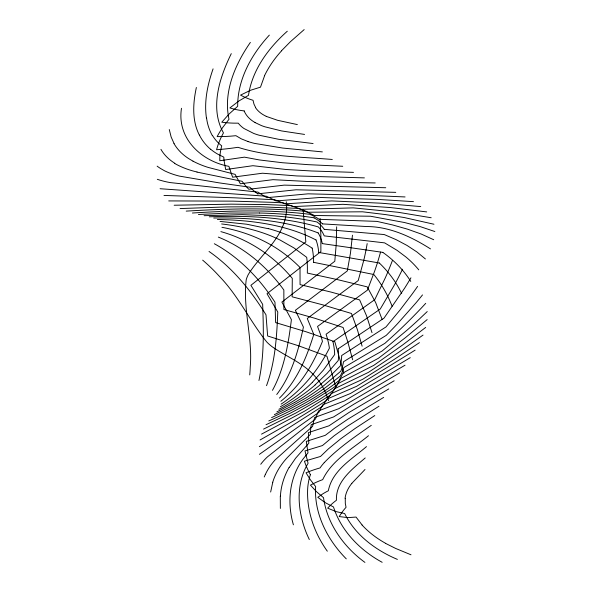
<?xml version="1.0" encoding="UTF-8"?>
<svg xmlns="http://www.w3.org/2000/svg" width="592" height="592" viewBox="0 0 592 592"><rect width="100%" height="100%" fill="white"/><g stroke="black" fill="none" stroke-linecap="round" stroke-linejoin="round"><path stroke-width="0.89" d="M181.485 108.292C176.66 138.395 201.369 161.239 228.904 166.345L232.589 177.2L262.456 173.219L296.918 175.95L364.398 177.881M280.305 496.015L280.371 508.439M345.269 498.286L345.306 503.4L346.046 507.307A68.221 50.135 -12 0 0 342.346 511.851L339.194 516.557L347.867 517.63L356.044 517.06L362.112 524.986M352.462 235.187L350.471 253.102L347.319 270.914L295.364 310.326L303.422 327.102C298.338 350.745 291.678 374.98 276.738 394.487M270.648 492.026L272.771 482.251M258.948 380.501C264.365 355.503 263.551 329.729 262.663 304.325L250.897 285.307L305.82 241.943L303.156 210.153M196.366 87.475C193.828 99.323 192.526 111.77 195.242 123.713A89.436 65.727 -12 0 0 199.349 135.08M213.083 68.857C207.607 84.53 203.951 101.424 206.445 118.052M266.526 385.666C275.199 362.156 276.775 336.841 277.781 312.028L267.007 293.713L320.879 251.593L320.864 235.046L320.094 218.492M264.239 476.982L265.32 474.51M264.602 75.68L260.495 87.15L250.497 90.28L240.544 95.12L243.423 96.577A71.151 52.288 -12 0 0 249.624 99.167L253.043 100.3L253.975 104.111L255.655 107.581M231.272 53.65C219.676 77.426 209.457 108.025 223.465 132.882A107.707 79.15 -12 0 0 217.775 145.676L216.554 149.754L224.183 149.073A208.14 152.965 -12 0 0 232.205 148.133L237.984 147.312C268.331 156.961 300.854 156.776 332.29 159.477M272.461 390.35C284.338 368.675 288.385 343.856 291.405 319.628L281.896 302.061L334.806 261.25L336.234 244.059L336.663 226.825M289.273 467.414L295.593 458.238L308.809 443.238L308.38 432.634L328.997 425.803L348.954 412.506L388.774 388.937M250.364 42.417C235.142 64.336 223.036 92.197 229 119.244L222.474 127.783A121.737 89.466 -12 0 0 217.146 136.604L221.578 136.574A125.652 92.345 -12 0 0 230.873 136.145L235.919 135.694L241.344 138.868L247.944 141.51M351.811 483.346L365.005 469.5M281.518 50.742L290.324 41.795L304.17 29.6M324.253 462.626C338.136 448.144 354.837 436.718 371.273 425.374M269.345 35.113C251.563 54.368 237.481 79.513 237.673 106.323L229.296 113.805L221.771 122.218L225.633 122.655A88.711 65.194 -12 0 0 233.803 123.143L238.258 123.166A36.541 26.855 -12 0 0 243.941 128.479L253.702 133.429A78.07 57.38 -12 0 0 259.252 135.257L278.529 139.275L313.087 143.538M279.461 398.098C297.021 380.856 306.693 357.524 313.775 334.384L307.27 318.474L358.219 280.564L363.88 259.866A424.619 312.058 -12 0 0 367.173 243.601M312.317 382.373L323.35 370.163L334.672 354.541A115.817 85.115 -12 0 0 332.948 341.702M427.232 311.57L418.81 319.554A568.416 417.737 -12 0 1 407.488 329.788L382.195 350.96L343.012 373.019A70.492 51.8 -12 0 1 338.631 380.9C317.342 397.432 293.417 410.204 268.768 420.942M287.29 31.228C268.487 48.004 252.199 69.871 248.492 95.356L238.968 100.929L229.881 107.936L233.233 108.884A72.986 53.643 -12 0 0 240.382 110.393L244.311 110.956M315.077 384.911L327.102 373.352L338.254 360.491A85.803 63.055 -12 0 0 338.121 348.829M427.158 319.599L405.542 337.566L378.406 358.278L341.118 378.273A80.401 59.089 -12 0 1 337.921 383.364L336.286 385.651L331.224 389.173L308.506 403.492L289.614 413.556L266.03 424.73M365.22 457.934C352.366 469.116 335.597 481.326 336.419 500.27A56.603 41.603 -12 0 0 331.727 504.088L327.635 508.136L336.16 511.621L344.67 513.553C355.267 535.101 375.661 550.234 397.387 559.396M259.407 454.345L318.859 412.358A146.594 107.729 -12 0 1 321.278 407.511L322.766 404.78L350.494 393.48L410.271 357.649M425.678 327.428L402.442 345.114L373.752 365.382L338.387 383.394L333.318 390.461L320.102 399.067L295.763 413.083L263.558 429.096M366.478 446.612C351.929 459.17 332.275 470.359 328.331 490.768L326.851 491.538A55.204 40.567 -12 0 0 322.744 493.906L317.786 497.324L325.4 502.749L333.488 506.959C341.199 531.083 360.217 550.39 382.166 562.304M423.028 335.087L398.423 352.499L368.431 372.361L335.005 388.507L326.244 400.673L320.294 404.528L297.458 418.67L260.08 439.974M368.49 435.742C352.262 448.965 332.031 460.021 322.677 479.653L320.975 480.29A65.986 48.492 -12 0 0 314.744 482.954L310.445 485.144L316.565 491.76L323.506 497.665C327.117 523.876 343.878 547.03 364.924 562.4M332.985 341.695L380.264 309.031L394.709 284.456A477.581 350.982 -12 0 0 402.523 269.205M338.165 348.821L384.008 318.141L404.595 288.223A508.646 373.811 -12 0 0 410.944 277.803M281.089 404.129C301.987 390.335 318.141 370.37 329.404 348.163A150.893 110.896 -12 0 0 326.074 334.228L374.729 299.685L385.259 277.951A448.581 329.67 -12 0 0 392.37 260.621M419.447 342.642L393.673 359.781L362.659 379.309L331.15 393.702L329.959 395.397L304.562 411.166L261.523 434.143M259.37 446.694L322.499 406.282L327.013 399.089L356.613 386.31L415.133 350.146M374.788 415.554L355.119 428.467L340.881 438.694L328.427 448.854L320.516 456.447L304.436 461.205A137.536 101.077 -12 0 0 310.452 474.74M378.969 406.245L347.571 426.144L334.006 435.882L322.455 445.561L304.961 450.912L308.084 463.277C294.194 486.446 297.991 516.165 309.32 539.556M405.039 365.212L344.485 400.91L318.592 410.87A131.135 96.37 -12 0 0 315.499 419.003L267.495 456.824A61.22 44.992 -12 0 0 260.739 464.269M383.675 397.402L347.963 419.121L334.273 428.423L325.274 435.335L306.293 441.38L308.003 452.873L303.2 458.852A77.226 56.758 -12 0 0 298.782 465.667C288.704 483.501 287.705 505.39 293.403 524.815M399.607 372.908L338.772 408.702L314.685 417.478A130.965 96.252 -12 0 0 312.613 426.307L275.073 459.969A70.063 51.489 -12 0 0 265.342 474.51M394.139 380.797L354.12 404.07L333.548 416.96L311.229 424.693A150.324 110.475 -12 0 0 310.349 434.365L287.298 457.586A82.569 60.68 -12 0 0 272.734 482.251M294.705 402.427L276.849 411.928M274.355 414.652L290.591 406.697L305.872 397.994A187.96 138.136 -12 0 0 323.972 385.473L340.807 371.191A64.099 47.108 -12 0 0 343.508 361.742L386.25 335.353A528.945 388.729 -12 0 0 397.794 323.395L415.917 302.934A570.177 419.032 -12 0 0 422.51 294.912M271.602 417.619L290.48 408.687L306.064 400.214A210.071 154.386 -12 0 0 326.606 386.731L340.215 376.12A64.01 47.042 -12 0 0 343.893 367.543L384.896 343.345L395.167 334.036A544.67 400.288 -12 0 0 425.715 303.326M257.735 193.836L296.059 189.78L395.774 192.356M192.4 213.016C231.502 210.53 270.914 209.494 309.882 214.334A61.316 45.059 -12 0 1 319.169 219.314L376.971 221.393L392.592 224.938L407.437 229.134L421.23 234.04L433.707 239.73M198.416 214.489L229.733 213.068L259.577 212.979M186.221 211.107C225.582 208.813 265.164 207.518 304.488 211.233A83.701 61.516 -12 0 1 314.396 215.488L370.525 216.235L404.462 222.511L420.261 226.632L434.854 231.524M204.085 215.695L242.38 214.644L274.599 215.902A271.158 199.282 -12 0 1 317.023 221.993A45.273 33.27 -12 0 1 324.268 229.333M180.064 208.576L226.692 206.904L259.762 206.749L298.094 208.406L304.71 210.745A97.081 71.343 -12 0 1 308.373 212.232L362.526 211.795L385.895 214.63L404.136 217.523L433.958 224.242M209.235 216.813C236.482 215.791 263.936 216.243 290.887 220.757A220.394 161.971 -12 0 1 318.392 226.965A46.546 34.203 -12 0 1 324.216 235.882L384.622 242.875L397.032 250.32L405.846 256.935A142.058 104.399 -12 0 1 418.751 269.834M174.159 205.239L231.154 204.151L266.733 204.588L290.901 205.661L301.358 209.316L353.239 207.881L398.09 212.269L431.183 217.752M213.719 218.019C243.083 217.612 272.801 219.358 301.217 227.291A181.085 133.082 -12 0 1 318.082 232.893M168.72 200.917L233.189 201.139L272.816 202.346L283.094 202.841L293.499 206.586L342.901 204.314L390.594 207.563L426.714 211.914M375.217 182.958L308.203 181.515L272.979 179.665L240.337 183.779L235.113 174.359L208.317 167.462A92.345 67.865 -12 0 1 192.992 161.165M217.368 219.499C244.54 220.002 272.039 222.858 297.761 232.042A157.938 116.069 -12 0 1 315.965 239.945M385.755 187.738L284.271 185.126L248.795 189.27A104.873 77.071 -12 0 1 242.113 181.322L196.988 172.094M353.491 172.361L311.843 170.992L286.225 169.512L252.902 165.701L225.678 169.541L224.05 160.506A75.598 55.559 -12 0 1 223.828 157.161L217.745 154.149A63.004 46.302 -12 0 1 210.685 149.265M342.724 166.271L307.995 164.65L282.354 162.719L259.422 159.951L244.429 157.154L219.787 160.75A88.541 65.068 -12 0 1 221.741 145.876A58.327 42.861 -12 0 1 212.587 135.627M163.991 195.434L234.669 197.817L274.866 199.756L285.004 203.848L331.757 200.91L381.862 203.248L420.742 206.586M405.076 196.944L367.787 195.345L308.084 193.828L266.903 197.661L263.573 195.723A126.925 93.277 -12 0 1 258.001 192.119L170.252 182.588A78.743 57.868 -12 0 1 157.317 179.309M322.485 223.887L366.463 226.536C389.492 226.529 411.381 236.733 430.495 248.899M220.054 221.415L246.723 224.22L268.272 228.712M413.468 201.643L378.066 199.43L320.065 197.476L276.064 200.94L266.43 196.241L160.084 188.722M322.366 151.892L282.732 148.059L254.59 143.405A83.339 61.25 -12 0 1 247.944 141.518M324.246 229.341L384.238 234.55L396.159 239.671L407.052 245.465L416.835 251.903L425.419 258.97M221.623 223.961C236.978 225.744 252.236 228.889 266.755 234.269A149.806 110.097 -12 0 1 279.772 239.871L293.972 247.944L306.708 257.335A162.682 119.554 -12 0 1 307.381 268.96L307.329 273.082L337.958 279.727L367.203 286.868L375.661 302.564L382.077 319.317M304.562 134.428L281.577 130.936L264.942 126.814A71.151 52.288 -12 0 1 261.331 125.534L255.041 122.559M322.344 243.608L382.846 252.384M318.748 252.458L379.146 262.974M313.656 262.323L373.826 274.51C381.596 284.005 387.686 294.823 392.104 306.256M297.362 124.594L277.567 120.294L266.222 116.372M220.883 231.627C248.773 239.39 273.926 256.07 292.293 278.395L292.13 296.799L322.788 304.858L351.478 313.486L357.339 329.537L362.126 346.194M410.996 554.793L395.537 548.392L385.636 543.419M218.33 237.096C244.799 247.782 267.266 266.962 283.849 290.013L283.886 309.505L314.596 318.193L343.101 327.48L347.645 341.414L352.699 359.832M193.014 161.142L189.684 159.226A65.675 48.263 -12 0 1 173.996 143.567M214.319 243.741C239.346 257.342 259.511 278.521 274.977 302.201L275.628 322.603L306.419 331.875L334.828 341.754L343.9 373.493M174.818 163.274L173.634 162.511A59.452 43.697 -12 0 1 161.683 150.59L160.943 149.332M209.028 251.459C232.612 267.836 251.023 290.554 265.993 314.826L267.636 335.975L298.553 345.78L326.925 356.206L335.827 387.116M346.276 558.87C327.546 539.985 313.908 513.686 315.64 486.55L310.341 479.742L306.02 472.764L310.963 470.862A98.916 72.69 -12 0 1 318.096 468.494L320.043 467.924A55.308 40.648 -12 0 1 324.261 462.626M327.317 551.204C314.685 533.577 306.863 511.962 307.611 490.124A91.73 67.414 -12 0 1 310.363 474.725M174.07 143.538L171.155 137.033L169.275 129.552M328.545 400.643L325.652 392.659L321.944 385.584A100.403 73.793 -12 0 0 314.293 375.58C302.749 362.837 286.424 356.576 272.542 347.016A63.995 47.027 -12 0 1 266.763 341.984C249.876 321.086 238.517 296.022 219.602 276.59A269.338 197.943 -12 0 0 202.664 260.14M371.998 332.66L366.574 315.869L359.633 299.9L330.691 291.989L300.055 284.619L300.018 267.458C290.716 258.06 280.112 249.935 268.524 243.549A155.659 114.397 -12 0 0 221.941 227.313M286.269 201.754L286.661 207.385A76.753 56.403 -12 0 1 285.936 215.488C281.614 239.73 260.502 254.627 248.3 274.51A40.737 29.94 -12 0 0 246.22 279.727C242.653 308.698 252.791 337.692 250.238 366.892A292.766 215.155 -12 0 1 249.72 374.914M210.619 149.31A72.239 53.088 -12 0 1 199.415 135.05M315.159 384.97A166.256 122.181 -12 0 1 278.876 409.301M312.354 382.388A148.955 109.468 -12 0 1 280.379 406.778M385.688 543.367A124.853 91.753 -12 0 1 362.06 525.023M345.069 498.294A41.914 30.799 -12 0 1 351.84 483.361M212.387 135.701A89.111 65.483 -12 0 1 206.578 118.03M379.235 262.922A171.206 125.822 -12 0 1 401.687 293.617M316.032 239.93A83.228 61.168 -12 0 1 318.681 252.466M255.071 122.529A36.216 26.618 -12 0 1 244.178 111M382.846 252.384A154.919 113.849 -12 0 1 410.767 281.407M318.148 232.871A58.053 42.661 -12 0 1 322.277 243.623M280.43 496.007A102.342 75.214 -12 0 1 289.111 467.377M294.698 402.419A174.47 128.22 -12 0 0 318.888 385.895L329.803 376.401L340.222 366.019A69.323 50.949 -12 0 0 341.658 355.518L385.991 326.939L400.177 309.808L411.936 294.342A544.566 400.214 -12 0 0 417.604 286.387M312.169 248.115A120.583 88.615 -12 0 1 313.597 262.323M268.346 228.593A160.994 118.319 -12 0 1 312.11 248.122M266.267 116.321A34.373 25.256 -12 0 1 255.507 107.648M264.528 75.665A127.739 93.876 -12 0 1 281.607 50.779M314.093 217.893A49.824 36.615 -12 0 1 322.522 223.865M259.57 213.024A330.847 243.142 -12 0 1 314.145 217.812M280.845 401.28A121.686 89.429 -12 0 0 293.935 388.996C306.678 375.358 315.388 358.567 322.44 341.421A179.272 131.75 -12 0 0 320.02 333.118L317.534 326.458L367.373 290.176L374.595 271.291A431.834 317.364 -12 0 0 380.545 252.081M197.04 171.991A84.915 62.404 -12 0 1 174.64 163.436M257.742 193.828A110.637 81.304 -12 0 1 249.809 187.205L218.973 182.847L179.413 176.113A75.687 55.626 -12 0 1 164.731 170.888L160.839 168.668A57.446 42.217 -12 0 1 157.139 166.152"/></g></svg>
